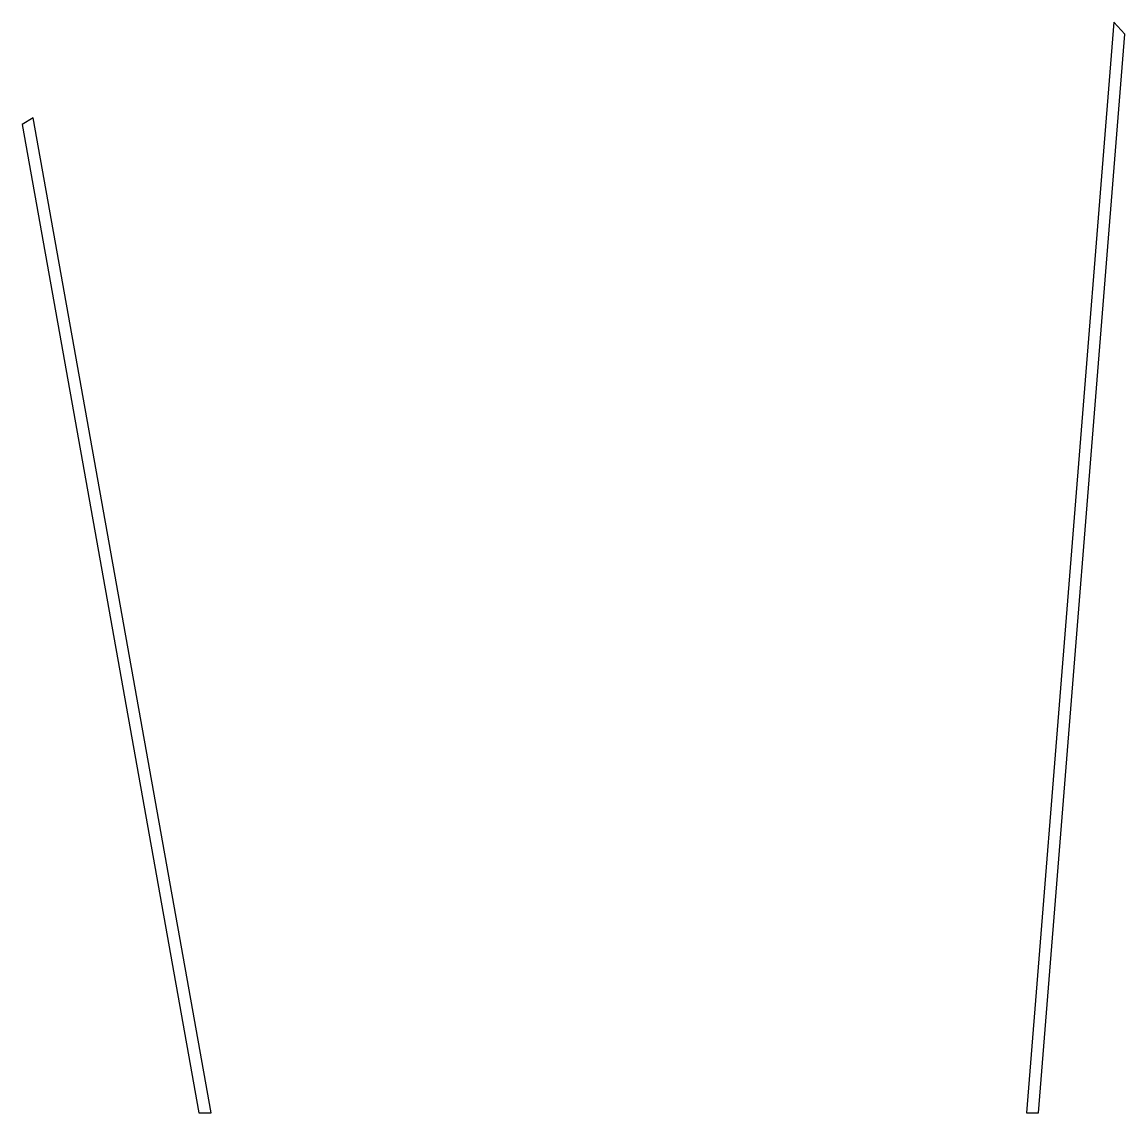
# Model space of a CAD drawing. Header units: metres. Extents: x -295 to 1545, y 190 to 2010.
import ezdxf

# ---------------------------------------------------------------- set-up
doc = ezdxf.new("R2010")
doc.units = ezdxf.units.M

msp = doc.modelspace()

# ---------------------------------------------------------------- linework, layer by layer
at = {"layer": 'PARAMETRIX'}
for p, q in [((1526.5746, 2009.9396), (1380.9361, 190)), ((1545, 1989.4643), (1526.5746, 2009.9396)), ((1401, 190), (1545, 1989.4643)), ((-276.7073, 1850.4334), (-295, 1839.1147)), ((20.3175, 190), (-276.7073, 1850.4334)), ((-295, 1839.1147), (0, 190)), ((0, 190), (20.3175, 190)), ((1380.9361, 190), (1401, 190))]:
    msp.add_line(p, q, dxfattribs=at)

doc.saveas('drawing.dxf')
